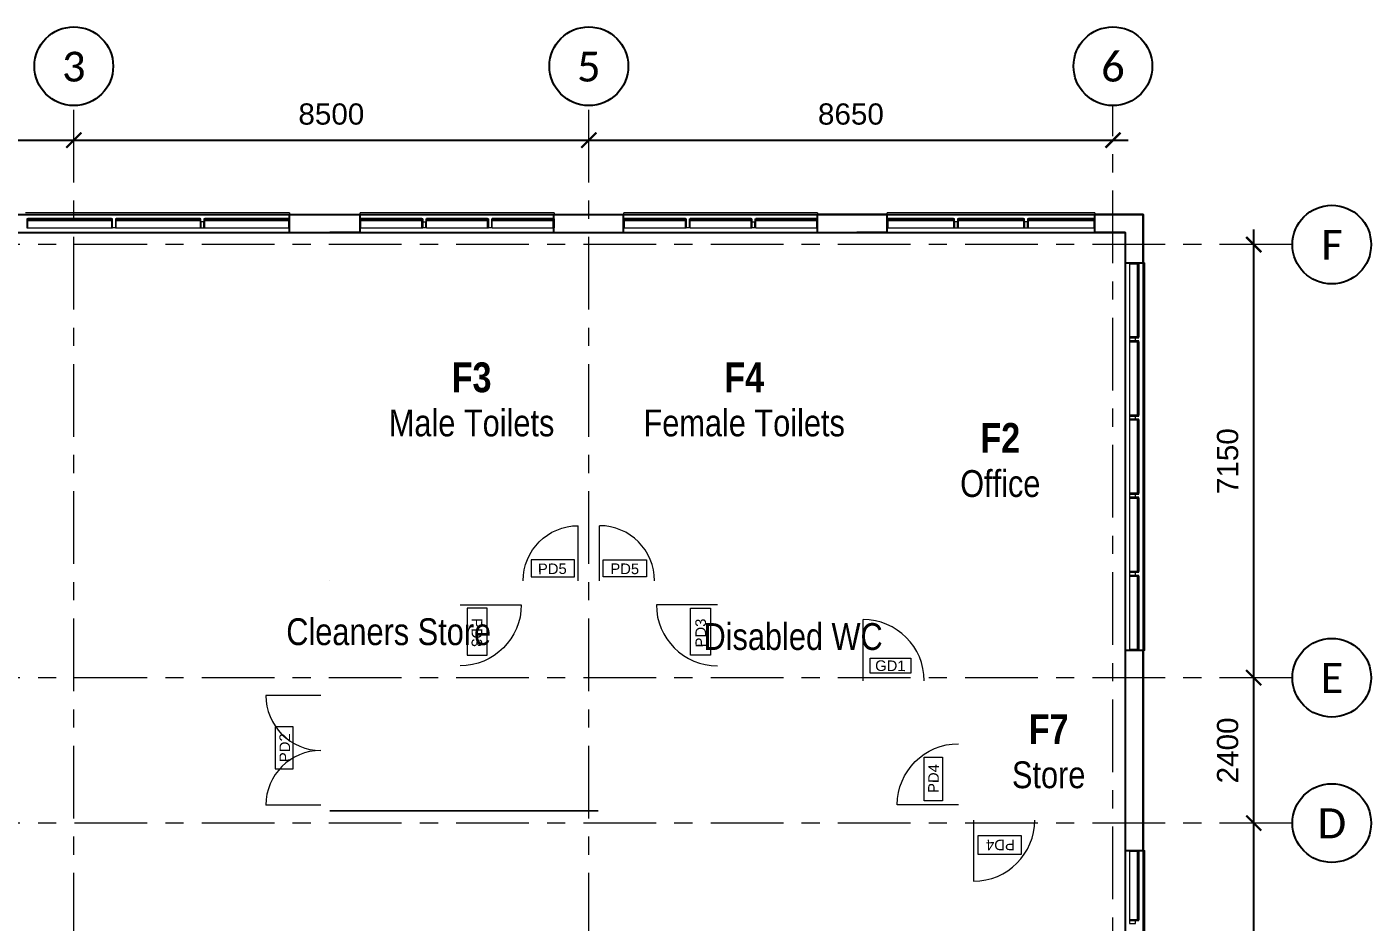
# Model space of a CAD drawing. Header units: millimetres. Extents: x -15234 to 29056, y -26186 to 10516.
# Drawn here: x 6871 to 29056, y -4264 to 10516 of the extents above; entities that cross this region are included whole.
import ezdxf
from ezdxf.enums import TextEntityAlignment as Align

# ---------------------------------------------------------------- set-up
doc = ezdxf.new("R2010")
doc.units = ezdxf.units.MM
doc.linetypes.add('Grid Line', pattern=[21, 12, -3, 3, -3])
doc.layers.add('3D WALLS', color=23, linetype='Continuous')
for name, color, linetype, lineweight in [('A-AREA-IDEN', 254, 'Continuous', 15), ('A-DOOR PANEL', 33, 'Continuous', 15), ('A-GLAZ-CURT', 4, 'Continuous', 15), ('A-GLAZ-CWMG', 51, 'Continuous', 15), ('A-WALL', 7, 'Continuous', 15), ('I-WALL', 9, 'Continuous', 15), ('S-GRID', 7, 'Grid Line', 5), ('S-GRID-DIMS', 250, 'Continuous', 25), ('S-GRID-IDEN', 7, 'Continuous', 25)]:
    doc.layers.add(name, color=color, linetype=linetype, lineweight=lineweight)
doc.styles.add('Arial', font='arial.ttf', dxfattribs={"height": 350})
doc.styles.add('Arial Narrow', font='calibri.ttf', dxfattribs={"height": 491.641337})
doc.styles.add('Arial Narrow_1', font='ARIALN.TTF', dxfattribs={"height": 442.477204})
doc.styles.add('Arial Narrow_B', font='ARIALNB.TTF', dxfattribs={"height": 491.564417})
doc.dimstyles.new('Grid Dimensions', dxfattribs={"dimtxt": 350, "dimasz": 250, "dimexe": 125, "dimexo": 350, "dimgap": 250, "dimtad": 1, "dimdec": 0, "dimzin": 0, "dimdsep": 46, "dimtxsty": 'Arial', "dimblk": 'ARCHTICK', "dimcen": 0.09, "dimdle": 250, "dimse1": 1, "dimse2": 1, "dimclrd": 1, "dimclre": 2, "dimclrt": 256, "dimadec": 0, "dimazin": 0, "dimtfac": 1, "dimtdec": 0, "dimtofl": 0, "dimtmove": 0, "dimatfit": 3, "dimfxl": 1, "dimtolj": 1, "dimtzin": 0, "dimarcsym": 0})

# ---------------------------------------------------------------- blocks, each defined once
blk = doc.blocks.new('Curtain Wall Panel - Plain - Curtain Wall Panel - Plain-238387-First Floor Plan')
at = {"layer": 'A-GLAZ-CURT', "lineweight": 20}
for p, q in [((-517, 75), (-517, -75)), ((-517, 75), (-502, 75)), ((-502, -75), (-502, 75)), ((502, -75), (502, 75)), ((517, 75), (502, 75)), ((517, 75), (517, -75)), ((-502, -75), (-517, -75)), ((502, -75), (517, -75))]:
    blk.add_line(p, q, dxfattribs=at)
at = {"layer": 'A-GLAZ-CURT', "lineweight": 25}
for p, q in [((502, 75), (-502, 75)), ((-502, 55), (-502, 75)), ((-502, 55), (502, 55)), ((502, 55), (502, 75))]:
    blk.add_line(p, q, dxfattribs=at)
at = {"layer": 'A-GLAZ-CURT'}
blk.add_line((-502, -75), (502, -75), dxfattribs=at)
blk = doc.blocks.new('Rectangular Mullion - 50 x 250mm-238264-First Floor Plan')
at = {"layer": 'A-GLAZ-CWMG'}
for p in [(12371, 7421), (13429, 7446)]:
    blk.add_line(p, (12371, 7446), dxfattribs=at)
blk = doc.blocks.new('Rectangular Mullion - 50 x 250mm-238265-First Floor Plan')
at = {"layer": 'A-GLAZ-CWMG'}
for p, q in [((14512, 7446), (13429, 7446)), ((14512, 7196), (14487, 7196))]:
    blk.add_line(p, q, dxfattribs=at)
blk = doc.blocks.new('Rectangular Mullion - 50 x 250mm-238266-First Floor Plan')
at = {"layer": 'A-GLAZ-CWMG'}
for p, q in [((15571, 7446), (14512, 7446)), ((15571, 7446), (15571, 7421)), ((14537, 7196), (14512, 7196))]:
    blk.add_line(p, q, dxfattribs=at)
blk = doc.blocks.new('Rectangular Mullion - 50 x 100mm-238386-First Floor Plan')
at = {"layer": 'A-GLAZ-CWMG', "lineweight": 20}
for p, q in [((25, 75), (-25, 75)), ((-25, 75), (-25, -25)), ((25, 75), (25, -25)), ((-25, -25), (25, -25))]:
    blk.add_line(p, q, dxfattribs=at)
blk = doc.blocks.new('Rectangular Mullion - 50 x 250mm-V3-First Floor Plan')
at = {"layer": 'A-GLAZ-CWMG'}
for p, q in [((16721, 7421), (16721, 7446)), ((17779, 7446), (16721, 7446)), ((17779, 7196), (17754, 7196))]:
    blk.add_line(p, q, dxfattribs=at)
blk = doc.blocks.new('Rectangular Mullion - 50 x 250mm-V4-First Floor Plan')
at = {"layer": 'A-GLAZ-CWMG'}
for p, q in [((18862, 7446), (17779, 7446)), ((17804, 7196), (17779, 7196))]:
    blk.add_line(p, q, dxfattribs=at)
blk = doc.blocks.new('Rectangular Mullion - 50 x 250mm-V5-First Floor Plan')
at = {"layer": 'A-GLAZ-CWMG'}
for q in [(18862, 7446), (19921, 7421)]:
    blk.add_line((19921, 7446), q, dxfattribs=at)
blk = doc.blocks.new('Curtain Wall Panel - Plain - Curtain Wall Panel - Plain-250309-First Floor Plan')
at = {"layer": 'A-GLAZ-CURT', "lineweight": 20}
for p, q in [((-539, 75), (-554, 75)), ((-554, 75), (-554, -75)), ((-539, -75), (-539, 75)), ((539, 75), (539, -75)), ((554, 75), (539, 75)), ((554, -75), (554, 75)), ((-554, -75), (-539, -75)), ((539, -75), (554, -75))]:
    blk.add_line(p, q, dxfattribs=at)
at = {"layer": 'A-GLAZ-CURT', "lineweight": 25}
for p, q in [((539, 75), (-539, 75)), ((-539, 75), (-539, 55)), ((-539, 55), (539, 55)), ((539, 55), (539, 75))]:
    blk.add_line(p, q, dxfattribs=at)
at = {"layer": 'A-GLAZ-CURT'}
blk.add_line((-539, -75), (539, -75), dxfattribs=at)
blk = doc.blocks.new('Rectangular Mullion - 50 x 250mm-250306-First Floor Plan')
at = {"layer": 'A-GLAZ-CWMG'}
for p in [(21071, 7421), (22204, 7446)]:
    blk.add_line(p, (21071, 7446), dxfattribs=at)
blk = doc.blocks.new('Rectangular Mullion - 50 x 250mm-250307-First Floor Plan')
at = {"layer": 'A-GLAZ-CWMG'}
blk.add_line((23362, 7446), (22204, 7446), dxfattribs=at)
blk = doc.blocks.new('Rectangular Mullion - 50 x 250mm-250308-First Floor Plan')
at = {"layer": 'A-GLAZ-CWMG'}
for q in [(23362, 7446), (24496, 7421)]:
    blk.add_line((24496, 7446), q, dxfattribs=at)
blk = doc.blocks.new('Rectangular Mullion - 50 x 100mm-227649-First Floor Plan')
at = {"layer": 'A-GLAZ-CWMG', "lineweight": 20}
for p, q in [((-25, 75), (25, 75)), ((-25, -25), (-25, 75)), ((25, 75), (25, -25)), ((25, -25), (-25, -25))]:
    blk.add_line(p, q, dxfattribs=at)
blk = doc.blocks.new('Curtain Wall Panel - Plain - Curtain Wall Panel - Plain-253106-First Floor Plan')
at = {"layer": 'A-GLAZ-CURT', "lineweight": 20}
for p, q in [((-691, 75), (-706, 75)), ((-706, 75), (-706, -75)), ((-691, -75), (-691, 75)), ((691, 75), (691, -75)), ((706, 75), (691, 75)), ((706, -75), (706, 75)), ((-706, -75), (-691, -75)), ((691, -75), (706, -75))]:
    blk.add_line(p, q, dxfattribs=at)
at = {"layer": 'A-GLAZ-CURT', "lineweight": 25}
for p, q in [((691, 75), (-691, 75)), ((-691, 75), (-691, 55)), ((-691, 55), (691, 55)), ((691, 55), (691, 75))]:
    blk.add_line(p, q, dxfattribs=at)
at = {"layer": 'A-GLAZ-CURT'}
blk.add_line((-691, -75), (691, -75), dxfattribs=at)
blk = doc.blocks.new('Rectangular Mullion - 50 x 250mm-253104-First Floor Plan')
at = {"layer": 'A-GLAZ-CWMG'}
for p, q in [((-6307, 7446), (-7768, 7446)), ((-6307, 7196), (-6332, 7196))]:
    blk.add_line(p, q, dxfattribs=at)
blk = doc.blocks.new('Rectangular Mullion - 50 x 250mm-V6-First Floor Plan')
at = {"layer": 'A-GLAZ-CWMG'}
for p, q in [((-4845, 7446), (-6307, 7446)), ((-6282, 7196), (-6307, 7196))]:
    blk.add_line(p, q, dxfattribs=at)
blk = doc.blocks.new('Curtain Wall Panel - Plain - Curtain Wall Panel - Plain-239518-First Floor Plan')
at = {"layer": 'A-GLAZ-CURT', "lineweight": 20}
for p, q in [((-565, 75), (-580, 75)), ((-580, 75), (-580, -75)), ((-565, -75), (-565, 75)), ((565, 75), (565, -75)), ((580, 75), (565, 75)), ((580, -75), (580, 75)), ((-580, -75), (-565, -75)), ((565, -75), (580, -75))]:
    blk.add_line(p, q, dxfattribs=at)
at = {"layer": 'A-GLAZ-CURT', "lineweight": 25}
for p, q in [((565, 75), (-565, 75)), ((-565, 75), (-565, 55)), ((-565, 55), (565, 55)), ((565, 55), (565, 75))]:
    blk.add_line(p, q, dxfattribs=at)
at = {"layer": 'A-GLAZ-CURT'}
blk.add_line((-565, -75), (565, -75), dxfattribs=at)
blk = doc.blocks.new('Rectangular Mullion - 50 x 250mm-239515-First Floor Plan')
at = {"layer": 'A-GLAZ-CWMG'}
for p in [(25296, -3079), (25321, -4264)]:
    blk.add_line(p, (25321, -3079), dxfattribs=at)
blk = doc.blocks.new('Rectangular Mullion - 50 x 250mm-239516-First Floor Plan')
at = {"layer": 'A-GLAZ-CWMG'}
blk.add_line((25321, -5474), (25321, -4264), dxfattribs=at)
blk = doc.blocks.new('Curtain Wall Panel - Plain - Curtain Wall Panel - Plain-239621-First Floor Plan')
at = {"layer": 'A-GLAZ-CURT', "lineweight": 20}
for p, q in [((-605, 75), (-620, 75)), ((-620, 75), (-620, -75)), ((-605, -75), (-605, 75)), ((605, 75), (605, -75)), ((620, 75), (605, 75)), ((620, -75), (620, 75)), ((-620, -75), (-605, -75)), ((605, -75), (620, -75))]:
    blk.add_line(p, q, dxfattribs=at)
at = {"layer": 'A-GLAZ-CURT', "lineweight": 25}
for p, q in [((605, 75), (-605, 75)), ((-605, 75), (-605, 55)), ((-605, 55), (605, 55)), ((605, 55), (605, 75))]:
    blk.add_line(p, q, dxfattribs=at)
at = {"layer": 'A-GLAZ-CURT'}
blk.add_line((-605, -75), (605, -75), dxfattribs=at)
blk = doc.blocks.new('Rectangular Mullion - 50 x 250mm-239618-First Floor Plan')
at = {"layer": 'A-GLAZ-CWMG'}
for p in [(25296, 6621), (25321, 5356)]:
    blk.add_line(p, (25321, 6621), dxfattribs=at)
blk = doc.blocks.new('Rectangular Mullion - 50 x 250mm-239619-First Floor Plan')
at = {"layer": 'A-GLAZ-CWMG'}
blk.add_line((25321, 4066), (25321, 5356), dxfattribs=at)
blk = doc.blocks.new('Rectangular Mullion - 50 x 250mm-239620-First Floor Plan')
at = {"layer": 'A-GLAZ-CWMG'}
for q in [(25321, 1486), (25296, 221)]:
    blk.add_line((25321, 221), q, dxfattribs=at)
blk = doc.blocks.new('Rectangular Mullion - 50 x 250mm-253115-First Floor Plan')
at = {"layer": 'A-GLAZ-CWMG'}
for q in [(9769, 7446), (11206, 7421)]:
    blk.add_line((11206, 7446), q, dxfattribs=at)
blk = doc.blocks.new('Grid - AEC-Grid_Head_Circle-202168-First Floor Plan')
at = {"layer": 'S-GRID-IDEN'}
blk.add_circle((0, 0), 6.5, dxfattribs=at)
blk = doc.blocks.new('_ArchTick')
at = {"color": 0, "linetype": 'ByBlock', "const_width": 0.15}
blk.add_lwpolyline([(-0.5, -0.5), (0.5, 0.5)], dxfattribs=at)
blk = doc.blocks.new('*D67')
at = {"layer": 'Defpoints', "color": 0, "transparency": 16777216}
for p in [(-854, 9216), (7646, 9216), (7646, 8646)]:
    blk.add_point(p, dxfattribs=at)
at = {"layer": 'S-GRID-DIMS', "color": 1, "lineweight": -2, "transparency": 16777216}
blk.add_line((-1104, 8646), (7896, 8646), dxfattribs=at)
at = {"layer": 'S-GRID-DIMS', "color": 1, "lineweight": -2, "transparency": 16777216, "xscale": 250, "yscale": 250, "zscale": 250, "rotation": 180}
blk.add_blockref('_ArchTick', (-854, 8646), dxfattribs=at)
at = {"layer": 'S-GRID-DIMS', "color": 1, "lineweight": -2, "transparency": 16777216, "xscale": 250, "yscale": 250, "zscale": 250}
blk.add_blockref('_ArchTick', (7646, 8646), dxfattribs=at)
at = {"layer": 'S-GRID-DIMS', "transparency": 16777216, "insert": (3396, 9075), "char_height": 350, "attachment_point": 5, "style": 'Arial'}
blk.add_mtext('\\A1;8500', dxfattribs=at)
blk = doc.blocks.new('*D68')
at = {"layer": 'Defpoints', "color": 0, "transparency": 16777216}
for p in [(7646, 9216), (16146, 9216), (16146, 8646)]:
    blk.add_point(p, dxfattribs=at)
at = {"layer": 'S-GRID-DIMS', "color": 1, "lineweight": -2, "transparency": 16777216}
blk.add_line((7396, 8646), (16396, 8646), dxfattribs=at)
at = {"layer": 'S-GRID-DIMS', "color": 1, "lineweight": -2, "transparency": 16777216, "xscale": 250, "yscale": 250, "zscale": 250, "rotation": 180}
blk.add_blockref('_ArchTick', (7646, 8646), dxfattribs=at)
at = {"layer": 'S-GRID-DIMS', "color": 1, "lineweight": -2, "transparency": 16777216, "xscale": 250, "yscale": 250, "zscale": 250}
blk.add_blockref('_ArchTick', (16146, 8646), dxfattribs=at)
at = {"layer": 'S-GRID-DIMS', "transparency": 16777216, "insert": (11896, 9075), "char_height": 350, "attachment_point": 5, "style": 'Arial'}
blk.add_mtext('\\A1;8500', dxfattribs=at)
blk = doc.blocks.new('*D69')
at = {"layer": 'Defpoints', "color": 0, "transparency": 16777216}
for p in [(16146, 9216), (24796, 9216), (24796, 8646)]:
    blk.add_point(p, dxfattribs=at)
at = {"layer": 'S-GRID-DIMS', "color": 1, "lineweight": -2, "transparency": 16777216}
blk.add_line((15896, 8646), (25046, 8646), dxfattribs=at)
at = {"layer": 'S-GRID-DIMS', "color": 1, "lineweight": -2, "transparency": 16777216, "xscale": 250, "yscale": 250, "zscale": 250, "rotation": 180}
blk.add_blockref('_ArchTick', (16146, 8646), dxfattribs=at)
at = {"layer": 'S-GRID-DIMS', "color": 1, "lineweight": -2, "transparency": 16777216, "xscale": 250, "yscale": 250, "zscale": 250}
blk.add_blockref('_ArchTick', (24796, 8646), dxfattribs=at)
at = {"layer": 'S-GRID-DIMS', "transparency": 16777216, "insert": (20471, 9075), "char_height": 350, "attachment_point": 5, "style": 'Arial'}
blk.add_mtext('\\A1;8650', dxfattribs=at)
blk = doc.blocks.new('*D73')
at = {"layer": 'Defpoints', "color": 0, "transparency": 16777216}
for p in [(27119, -2629), (27756, -2629), (27756, -9379)]:
    blk.add_point(p, dxfattribs=at)
at = {"layer": 'S-GRID-DIMS', "color": 1, "lineweight": -2, "transparency": 16777216}
blk.add_line((27119, -9629), (27119, -2379), dxfattribs=at)
at = {"layer": 'S-GRID-DIMS', "color": 1, "lineweight": -2, "transparency": 16777216, "xscale": 250, "yscale": 250, "zscale": 250}
for p, rotation in [((27119, -2629), 90), ((27119, -9379), 270)]:
    blk.add_blockref('_ArchTick', p, dxfattribs=dict(at, rotation=rotation))
at = {"layer": 'S-GRID-DIMS', "transparency": 16777216, "insert": (26690, -6004), "char_height": 350, "attachment_point": 5, "rotation": 90, "style": 'Arial'}
blk.add_mtext('\\A1;6750', dxfattribs=at)
blk = doc.blocks.new('*D74')
at = {"layer": 'Defpoints', "color": 0, "transparency": 16777216}
for p in [(27119, -229), (27756, -229), (27756, -2629)]:
    blk.add_point(p, dxfattribs=at)
at = {"layer": 'S-GRID-DIMS', "color": 1, "lineweight": -2, "transparency": 16777216}
blk.add_line((27119, -2879), (27119, 21), dxfattribs=at)
at = {"layer": 'S-GRID-DIMS', "color": 1, "lineweight": -2, "transparency": 16777216, "xscale": 250, "yscale": 250, "zscale": 250}
for p, rotation in [((27119, -229), 90), ((27119, -2629), 270)]:
    blk.add_blockref('_ArchTick', p, dxfattribs=dict(at, rotation=rotation))
at = {"layer": 'S-GRID-DIMS', "transparency": 16777216, "insert": (26690, -1429), "char_height": 350, "attachment_point": 5, "rotation": 90, "style": 'Arial'}
blk.add_mtext('\\A1;2400', dxfattribs=at)
blk = doc.blocks.new('*D75')
at = {"layer": 'Defpoints', "color": 0, "transparency": 16777216}
for p in [(27119, 6921), (27756, 6921), (27756, -229)]:
    blk.add_point(p, dxfattribs=at)
at = {"layer": 'S-GRID-DIMS', "color": 1, "lineweight": -2, "transparency": 16777216}
blk.add_line((27119, -479), (27119, 7171), dxfattribs=at)
at = {"layer": 'S-GRID-DIMS', "color": 1, "lineweight": -2, "transparency": 16777216, "xscale": 250, "yscale": 250, "zscale": 250}
for p, rotation in [((27119, 6921), 90), ((27119, -229), 270)]:
    blk.add_blockref('_ArchTick', p, dxfattribs=dict(at, rotation=rotation))
at = {"layer": 'S-GRID-DIMS', "transparency": 16777216, "insert": (26690, 3346), "char_height": 350, "attachment_point": 5, "rotation": 90, "style": 'Arial'}
blk.add_mtext('\\A1;7150', dxfattribs=at)
blk = doc.blocks.new('Concept Dbl Door - 1810 x 2110mm-248273-First Floor Plan')
at = {"layer": 'A-DOOR PANEL'}
for p, q in [((-905, 150), (-905, 1055)), ((905, 150), (905, 1055))]:
    blk.add_line(p, q, dxfattribs=at)
for centre, start, end in [((-905, 150), 360, 90), ((905, 150), 90, 180)]:
    blk.add_arc(centre, 905, start, end, dxfattribs=at)
blk = doc.blocks.new('Panel Dbl Door - 1800 x 2210mm')
at = {"lineweight": 20, "ltscale": 50}
blk.add_lwpolyline([(-752, -305), (-456, -305), (-456, 391), (-752, 391)], close=True, dxfattribs=at)
at = {"layer": 'A-DOOR PANEL', "rotation": 89.99999999999999}
blk.add_blockref('Concept Dbl Door - 1810 x 2110mm-248273-First Floor Plan', (150, 0), dxfattribs=at)
at = {"layer": 'A-DOOR PANEL', "ltscale": 50, "flags": 1}
for tag, p in [('MANUFACTURER', (143, -628)), ('HEIGHT', (-190, -631)), ('WIDTH', (-24, -629)), ('COST', (-357, -632)), ('TYPE', (323, -642))]:
    blk.add_attdef(tag, p, '', height=100, rotation=90.4769, dxfattribs=at)
at = {"layer": 'A-DOOR PANEL', "ltscale": 50, "style": 'Arial'}
blk.add_attdef('REF#', text='', height=175, rotation=90.4769, dxfattribs=at).set_placement((-505, 45), align=Align.CENTER)
blk = doc.blocks.new('Concept Sgl Door - 1010 x 2110mm-241302-First Floor Plan')
at = {"layer": 'A-DOOR PANEL'}
blk.add_line((505, 75), (505, 1085), dxfattribs=at)
blk.add_arc((505, 75), 1010, 90, 180, dxfattribs=at)
blk = doc.blocks.new('Sgl Panel Door - 1010 x 2110mm')
at = {"lineweight": 20, "ltscale": 50}
blk.add_lwpolyline([(-446, -57), (-116, -57), (-116, -830), (-446, -830)], close=True, dxfattribs=at)
at = {"layer": 'A-DOOR PANEL', "rotation": 89.9999999999999}
blk.add_blockref('Concept Sgl Door - 1010 x 2110mm-241302-First Floor Plan', (75, -505), dxfattribs=at)
at = {"layer": 'A-DOOR PANEL', "ltscale": 50, "style": 'Arial'}
blk.add_attdef('REF#', text='', height=175, rotation=90.4769, dxfattribs=at).set_placement((-191, -466), align=Align.CENTER)
at = {"layer": 'A-DOOR PANEL', "ltscale": 50, "flags": 1}
for tag, p in [('MANUFACTURER', (151, -1552)), ('HEIGHT', (-182, -1555)), ('COST', (-349, -1557)), ('WIDTH', (-15, -1554)), ('TYPE', (319, -1553))]:
    blk.add_attdef(tag, p, '', height=100, rotation=90.4769, dxfattribs=at)
blk = doc.blocks.new('Sgl Door - 1010 x 2110mm')
at = {"ltscale": 50}
blk.add_lwpolyline([(70, -563), (791, -563), (791, -261), (70, -261)], close=True, dxfattribs=at)
at = {"layer": 'A-DOOR PANEL', "rotation": 180}
blk.add_blockref('Concept Sgl Door - 1010 x 2110mm-241302-First Floor Plan', (505, 75), dxfattribs=at)
at = {"layer": 'A-DOOR PANEL', "ltscale": 50, "flags": 1}
for tag, p in [('TYPE', (1518, 40)), ('MANUFACTURER', (1514, -143)), ('WIDTH', (1515, -309)), ('HEIGHT', (1517, -476)), ('COST', (1518, -643))]:
    blk.add_attdef(tag, p, '', height=100, rotation=180.4769, dxfattribs=at)
at = {"layer": 'A-DOOR PANEL', "ltscale": 50, "style": 'Arial'}
blk.add_attdef('REF#', text='', height=175, rotation=180.4769, dxfattribs=at).set_placement((442, -324), align=Align.CENTER)
blk = doc.blocks.new('Concept Sgl Door - 1010 x 2110mm-241319-First Floor Plan')
at = {"layer": 'A-DOOR PANEL'}
blk.add_line((505, -75), (505, -1085), dxfattribs=at)
blk.add_arc((505, -75), 1010, 180, 270, dxfattribs=at)
blk = doc.blocks.new('Glazed Sgl Door - 1010 x 2220mm')
at = {"lineweight": 20, "ltscale": 50}
blk.add_lwpolyline([(118, 374), (789, 374), (789, 126), (118, 126)], close=True, dxfattribs=at)
at = {"layer": 'A-DOOR PANEL', "rotation": 180}
blk.add_blockref('Concept Sgl Door - 1010 x 2110mm-241319-First Floor Plan', (505, -75), dxfattribs=at)
at = {"layer": 'A-DOOR PANEL', "ltscale": 50, "flags": 1}
for tag, p in [('TYPE', (-594, 680)), ('WIDTH', (-574, 349)), ('MANUFACTURER', (-573, 516)), ('HEIGHT', (-576, 182)), ('COST', (-577, 16))]:
    blk.add_attdef(tag, p, '', height=100, rotation=359.5231, dxfattribs=at)
at = {"layer": 'A-DOOR PANEL', "ltscale": 50, "style": 'Arial'}
blk.add_attdef('REF#', text='', height=175, rotation=359.5231, dxfattribs=at).set_placement((451, 160), align=Align.CENTER)
blk = doc.blocks.new('Concept Sgl Door - 910 x 2110mm-241131-First Floor Plan')
at = {"layer": 'A-DOOR PANEL'}
blk.add_line((455, -75), (455, -985), dxfattribs=at)
blk.add_arc((455, -75), 910, 180, 270, dxfattribs=at)
blk = doc.blocks.new('Panel Sgl Door - 1010 x 2110mm')
at = {"lineweight": 20, "ltscale": 50}
blk.add_lwpolyline([(64, 344), (776, 344), (776, 65), (64, 65)], close=True, dxfattribs=at)
at = {"layer": 'A-DOOR PANEL', "rotation": 180}
blk.add_blockref('Concept Sgl Door - 910 x 2110mm-241131-First Floor Plan', (455, -75), dxfattribs=at)
at = {"layer": 'A-DOOR PANEL', "ltscale": 50, "flags": 1}
for tag, p in [('TYPE', (966, 652)), ('MANUFACTURER', (978, 487)), ('WIDTH', (976, 321)), ('HEIGHT', (975, 154)), ('COST', (974, -13))]:
    blk.add_attdef(tag, p, '', height=100, rotation=359.5231, dxfattribs=at)
at = {"layer": 'A-DOOR PANEL', "ltscale": 50, "style": 'Arial'}
blk.add_attdef('REF#', text='', height=175, rotation=359.5231, dxfattribs=at).set_placement((417, 111), align=Align.CENTER)

msp = doc.modelspace()

# ---------------------------------------------------------------- linework, layer by layer
at = {"layer": '3D WALLS', "ltscale": 50}
for points in [[(-10004.5, 7421.2), (25295.5, 7421.2), (25295.5, -22878.8), (10995.5, -22878.8), (10995.5, -9878.8), (-10004.5, -9878.8)], [(-9704.5, 7121.2), (24995.5, 7121.2), (24995.5, -22578.8), (11295.5, -22578.8), (11295.5, -9578.8), (-9704.5, -9578.8)], [(11870.5, 1371.2), (11870.5, 1371.2), (11870.5, 1371.2), (11870.5, 1371.2)]]:
    msp.add_lwpolyline(points, close=True, dxfattribs=at)
at = {"layer": 'A-WALL', "lineweight": 25}
for p, q in [((11205.5, 7121.2), (11205.5, 7421.2)), ((11205.5, 7421.2), (12370.5, 7421.2)), ((12370.5, 7121.2), (12370.5, 7421.2)), ((15570.5, 7121.2), (15570.5, 7421.2)), ((15570.5, 7421.2), (16720.5, 7421.2)), ((16720.5, 7121.2), (16720.5, 7421.2)), ((19920.5, 7121.2), (19920.5, 7421.2)), ((21070.5, 7421.2), (19920.5, 7421.2)), ((21070.5, 7121.2), (21070.5, 7421.2)), ((24495.5, 7121.2), (24495.5, 7421.2)), ((25295.5, 7421.2), (24495.5, 7421.2)), ((25295.5, 6621.2), (25295.5, 7421.2)), ((11205.5, 7121.2), (11720.5, 7121.2)), ((12370.5, 7121.2), (11870.5, 7121.2)), ((15570.5, 7121.2), (16070.5, 7121.2)), ((16220.5, 7121.2), (16720.5, 7121.2)), ((19920.5, 7121.2), (20420.5, 7121.2)), ((21070.5, 7121.2), (20570.5, 7121.2)), ((24995.5, 7121.2), (24495.5, 7121.2)), ((24995.5, 7121.2), (24995.5, 6621.2)), ((24995.5, 6621.2), (25295.5, 6621.2)), ((24995.5, 221.2), (24995.5, -278.8)), ((25295.5, 221.2), (24995.5, 221.2)), ((25295.5, -3078.8), (25295.5, 221.2)), ((24995.5, -428.8), (24995.5, -2428.8)), ((24995.5, -2578.8), (24995.5, -3078.8)), ((24995.5, -3078.8), (25295.5, -3078.8))]:
    msp.add_line(p, q, dxfattribs=at)
at = {"layer": 'A-WALL'}
for p, q in [((11205.5, 7121.2), (-9204.5, 7121.2)), ((15570.5, 7121.2), (12370.5, 7121.2)), ((19920.5, 7121.2), (16720.5, 7121.2)), ((24495.5, 7121.2), (21070.5, 7121.2)), ((24995.5, 221.2), (24995.5, 6621.2)), ((24995.5, -9078.8), (24995.5, -3078.8))]:
    msp.add_line(p, q, dxfattribs=at)
at = {"layer": 'I-WALL', "ltscale": 50}
msp.add_lwpolyline([(11870.5, -2428.8), (16300.3, -2428.8), (16300.3, -2428.8), (11870.5, -2428.8)], close=True, dxfattribs=at)
at = {"layer": 'S-GRID', "linetype": 'Grid Line', "ltscale": 100}
for p, q in [((7645.5, -10951.1), (7645.5, 9216.1)), ((16145.5, -10951.1), (16145.5, 9216.1)), ((24795.5, -24886.2), (24795.5, 9216.1)), ((27756.4, 6921.2), (-13933.7, 6921.2)), ((27756.4, -228.8), (-13933.7, -228.8)), ((27756.4, -2628.8), (-13933.7, -2628.8))]:
    msp.add_line(p, q, dxfattribs=at)

# ---------------------------------------------------------------- block references
at = {"layer": 'A-DOOR PANEL', "ltscale": 50}
ref = msp.add_blockref('Panel Sgl Door - 1010 x 2110mm', (15970.5, 1371.2), dxfattribs=dict(at, xscale=-1))
ref.add_attrib('REF#', 'PD5', dxfattribs={"ltscale": 50, "height": 175, "rotation": 0.47686, "style": 'Arial'}).set_placement((15543.9, 1482), align=Align.CENTER)
for name, p, values in [('Panel Sgl Door - 1010 x 2110mm', (16320.5, 1371.2), {'REF#': 'PD5'}), ('Sgl Panel Door - 1010 x 2110mm', (18270.5, 976.2), {'REF#': 'PD3'}), ('Glazed Sgl Door - 1010 x 2220mm', (20670.5, -278.8), {'REF#': 'GD1'}), ('Panel Dbl Door - 1800 x 2210mm', (11720.5, -1428.8), {'REF#': 'PD2'}), ('Sgl Door - 1010 x 2110mm', (22495.5, -2578.8), {'REF#': 'PD4'})]:
    msp.add_blockref(name, p, dxfattribs=at).add_auto_attribs(values)
ref = msp.add_blockref('Sgl Panel Door - 1010 x 2110mm', (14020.5, 976.2), dxfattribs=dict(at, xscale=-1))
ref.add_attrib('REF#', 'PD3', dxfattribs={"ltscale": 50, "height": 175, "rotation": 269.52314, "style": 'Arial'}).set_placement((14211.2, 518.1), align=Align.CENTER)
ref = msp.add_blockref('Sgl Door - 1010 x 2110mm', (22245.5, -2328.8), dxfattribs=dict(at, xscale=-1, rotation=270))
ref.add_attrib('REF#', 'PD4', dxfattribs={"ltscale": 50, "height": 175, "rotation": 89.52314, "style": 'Arial'}).set_placement((21921.6, -1893.9), align=Align.CENTER)
at = {"layer": 'A-GLAZ-CURT'}
for name, p in [('Curtain Wall Panel - Plain - Curtain Wall Panel - Plain-253106-First Floor Plan', (7576.9, 7271.2)), ('Curtain Wall Panel - Plain - Curtain Wall Panel - Plain-253106-First Floor Plan', (9038.4, 7271.2)), ('Curtain Wall Panel - Plain - Curtain Wall Panel - Plain-253106-First Floor Plan', (10499.8, 7271.2)), ('Curtain Wall Panel - Plain - Curtain Wall Panel - Plain-250309-First Floor Plan', (21624.7, 7271.2)), ('Curtain Wall Panel - Plain - Curtain Wall Panel - Plain-250309-First Floor Plan', (22783, 7271.2)), ('Curtain Wall Panel - Plain - Curtain Wall Panel - Plain-250309-First Floor Plan', (23941.3, 7271.2))]:
    msp.add_blockref(name, p, dxfattribs=at)
at = {"layer": 'A-GLAZ-CURT', "lineweight": 20}
for p in [(12887.2, 7271.2), (13970.5, 7271.2), (15053.8, 7271.2), (17237.2, 7271.2), (18320.5, 7271.2), (19403.8, 7271.2)]:
    msp.add_blockref('Curtain Wall Panel - Plain - Curtain Wall Panel - Plain-238387-First Floor Plan', p, dxfattribs=at)
at = {"layer": 'A-GLAZ-CURT', "rotation": 269.9999999999999}
for name, p in [('Curtain Wall Panel - Plain - Curtain Wall Panel - Plain-239621-First Floor Plan', (25145.5, 6001.2)), ('Curtain Wall Panel - Plain - Curtain Wall Panel - Plain-239621-First Floor Plan', (25145.5, 4711.2)), ('Curtain Wall Panel - Plain - Curtain Wall Panel - Plain-239621-First Floor Plan', (25145.5, 3421.2)), ('Curtain Wall Panel - Plain - Curtain Wall Panel - Plain-239621-First Floor Plan', (25145.5, 2131.2)), ('Curtain Wall Panel - Plain - Curtain Wall Panel - Plain-239621-First Floor Plan', (25145.5, 841.2)), ('Curtain Wall Panel - Plain - Curtain Wall Panel - Plain-239518-First Floor Plan', (25145.5, -3658.8))]:
    msp.add_blockref(name, p, dxfattribs=at)
at = {"layer": 'A-GLAZ-CWMG'}
for name, p in [('Rectangular Mullion - 50 x 250mm-253104-First Floor Plan', (14614.3, 0)), ('Rectangular Mullion - 50 x 250mm-V6-First Floor Plan', (14614.3, 0)), ('Rectangular Mullion - 50 x 250mm-253115-First Floor Plan', (0, 0)), ('Rectangular Mullion - 50 x 250mm-238264-First Floor Plan', (0, 0)), ('Rectangular Mullion - 50 x 250mm-238265-First Floor Plan', (0, 0)), ('Rectangular Mullion - 50 x 250mm-238266-First Floor Plan', (0, 0)), ('Rectangular Mullion - 50 x 250mm-V3-First Floor Plan', (0, 0)), ('Rectangular Mullion - 50 x 250mm-V4-First Floor Plan', (0, 0)), ('Rectangular Mullion - 50 x 250mm-V5-First Floor Plan', (0, 0)), ('Rectangular Mullion - 50 x 250mm-250306-First Floor Plan', (0, 0)), ('Rectangular Mullion - 50 x 250mm-250307-First Floor Plan', (0, 0)), ('Rectangular Mullion - 50 x 250mm-250308-First Floor Plan', (0, 0)), ('Rectangular Mullion - 50 x 250mm-239618-First Floor Plan', (0, 0)), ('Rectangular Mullion - 50 x 250mm-239619-First Floor Plan', (0, 0)), ('Rectangular Mullion - 50 x 250mm-239619-First Floor Plan', (0, -1290)), ('Rectangular Mullion - 50 x 250mm-239619-First Floor Plan', (0, -2580)), ('Rectangular Mullion - 50 x 250mm-239620-First Floor Plan', (0, 0)), ('Rectangular Mullion - 50 x 250mm-239515-First Floor Plan', (0, 0)), ('Rectangular Mullion - 50 x 250mm-239516-First Floor Plan', (0, 0))]:
    msp.add_blockref(name, p, dxfattribs=at)
at = {"layer": 'A-GLAZ-CWMG', "extrusion": (0, 0, -1)}
for p, rotation in [((-9769.1, 7271.2), 180), ((-22203.8, 7271.2), 180), ((-23362.2, 7271.2), 180), ((-25145.5, 5356.2), 270.0000000000001), ((-25145.5, 4066.2), 270.0000000000001), ((-25145.5, 2776.2), 270.0000000000001), ((-25145.5, 1486.2), 270.0000000000001), ((-25145.5, -4263.8), 270.0000000000001)]:
    msp.add_blockref('Rectangular Mullion - 50 x 100mm-227649-First Floor Plan', p, dxfattribs=dict(at, rotation=rotation))
at = {"layer": 'A-GLAZ-CWMG', "lineweight": 20, "extrusion": (0, 0, -1), "rotation": 180}
for p in [(-13428.8, 7271.2), (-18862.2, 7271.2)]:
    msp.add_blockref('Rectangular Mullion - 50 x 100mm-238386-First Floor Plan', p, dxfattribs=at)
at = {"layer": 'S-GRID-IDEN', "xscale": 99.99999999999993, "yscale": 99.99999999999993, "zscale": 99.99999999999993}
for p in [(7645.5, 9866.1), (16145.5, 9866.1), (24795.5, 9866.1)]:
    msp.add_blockref('Grid - AEC-Grid_Head_Circle-202168-First Floor Plan', p, dxfattribs=at)
for p, rotation in [((28406.4, 6921.2), 89.99999999999993), ((28406.4, -228.8), 89.99999999999993), ((28406.4, -2628.8), 89.9999999999999)]:
    msp.add_blockref('Grid - AEC-Grid_Head_Circle-202168-First Floor Plan', p, dxfattribs=dict(at, rotation=rotation))

# ---------------------------------------------------------------- texts
at = {"layer": 'A-AREA-IDEN', "lineweight": 5, "attachment_point": 2}
for s, insert, char_height, width, line_spacing_factor, style in [('F3', (14210.6, 4976.5), 491.56, 786, 0.968724, 'Arial Narrow_B'), ('F4', (18709.5, 4976.5), 491.56, 786, 0.968724, 'Arial Narrow_B'), ('Male Toilets', (14210.6, 4198.8), 442.477, 3261.279, 0.968573, 'Arial Narrow_1'), ('Female Toilets', (18709.5, 4198.8), 442.477, 3968.609, 0.968573, 'Arial Narrow_1'), ('F2', (22936.1, 3975.6), 491.56, 786, 0.968724, 'Arial Narrow_B'), ('Office', (22936.1, 3197.9), 442.48, 1576.645, 0.968573, 'Arial Narrow_1'), ('Cleaners Store', (12842.4, 752.2), 442.477, 4022.604, 0.968573, 'Arial Narrow_1'), ('Disabled WC', (19517.1, 672.2), 442.477, 3525.853, 0.968573, 'Arial Narrow_1'), ('F7', (23735.1, -832.4), 491.56, 786, 0.968724, 'Arial Narrow_B'), ('Store', (23735.1, -1610.1), 442.48, 1441.658, 0.968573, 'Arial Narrow_1')]:
    msp.add_mtext(s, dxfattribs=dict(at, insert=insert, char_height=char_height, width=width, line_spacing_factor=line_spacing_factor, style=style))
at = {"layer": 'S-GRID-IDEN', "lineweight": 5, "char_height": 491.6, "attachment_point": 2, "line_spacing_factor": 0.968573, "style": 'Arial Narrow'}
for s, insert, width in [('3', (7645.4, 10105.2), 372), ('5', (16145.4, 10105.2), 372), ('6', (24795.4, 10105.2), 372), ('F', (28409, 7162.7), 414), ('E', (28409, 12.7), 450), ('D', (28409, -2387.3), 486)]:
    msp.add_mtext(s, dxfattribs=dict(at, insert=insert, width=width))

# ---------------------------------------------------------------- dimensions: what is measured, and where the dimension line sits
at = {"layer": 'S-GRID-DIMS'}
for base, p1, p2, picture, middle in [((7645.5, 8646.4), (-854.5, 9216.1), (7645.5, 9216.1), '*D67', (3395.5, 9075.1)), ((16145.5, 8646.4), (7645.5, 9216.1), (16145.5, 9216.1), '*D68', (11895.5, 9075.1)), ((24795.5, 8646.4), (16145.5, 9216.1), (24795.5, 9216.1), '*D69', (20470.5, 9075.1))]:
    dim = msp.add_linear_dim(base=base, p1=p1, p2=p2, dimstyle='Grid Dimensions', override={"dimtmove": 1}, dxfattribs=at)
    dim.commit()
    dim.dimension.update_dxf_attribs({"geometry": picture, "text_midpoint": middle})
for base, p1, p2, picture, middle in [((27118.8, 6921.2), (27756.4, -228.8), (27756.4, 6921.2), '*D75', (26690.1, 3346.2)), ((27118.8, -228.8), (27756.4, -2628.8), (27756.4, -228.8), '*D74', (26690.1, -1428.8)), ((27118.8, -2628.8), (27756.4, -9378.8), (27756.4, -2628.8), '*D73', (26690.1, -6003.8))]:
    dim = msp.add_linear_dim(base=base, p1=p1, p2=p2, angle=90, dimstyle='Grid Dimensions', override={"dimtmove": 1}, dxfattribs=at)
    dim.commit()
    dim.dimension.update_dxf_attribs({"geometry": picture, "text_midpoint": middle})

doc.saveas('drawing.dxf')
